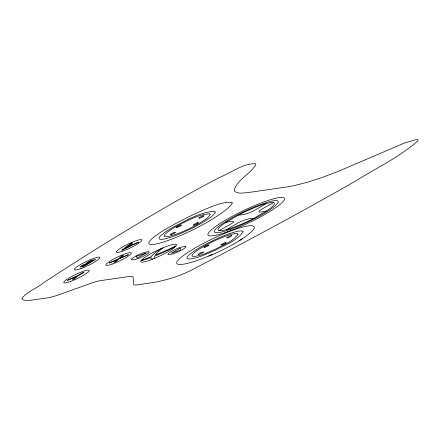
<?xml version="1.0" encoding="UTF-8"?>
<svg xmlns="http://www.w3.org/2000/svg" width="440" height="440" viewBox="0 0 440 440"><rect width="100%" height="100%" fill="white"/><g stroke="black" fill="none" stroke-linecap="round" stroke-linejoin="round"><path stroke-width="0.66" d="M141.246 260.414L140.707 261.553A19.784 3.097 -25.6 0 0 149.892 260.221L154.237 258.528A19.784 3.097 -25.6 0 0 174.229 247.583L175.951 245.955A19.784 3.097 -25.6 0 0 162.96 247.836L158.318 249.893A19.784 3.097 -25.6 0 0 141.246 260.414A70.659 11.055 -25.6 0 0 149.369 257.406L151.36 256.625L151.718 256.08A36.476 5.709 -25.6 0 1 160.666 248.853M242.831 238.42L238.277 241.346A36.625 5.731 -25.6 0 1 230.181 245.977L227.238 247.533A36.625 5.731 -25.6 0 1 214.935 253.462L202.928 258.396A49.511 7.744 -25.6 0 1 176.682 262.933A42.394 6.633 -25.6 0 1 204.523 242.825A42.394 6.633 -25.6 0 1 247.918 225.946A49.511 7.744 -25.6 0 1 242.831 238.42L239.85 240.361M226.05 222.305L238.541 215.066A31.092 4.862 -25.6 0 1 265.81 203.709L270.369 202.691L273.279 202.626A31.092 4.862 -25.6 0 1 266.426 211.024L253.935 218.262A31.092 4.862 -25.6 0 1 226.666 229.62L222.107 230.637L219.197 230.703A31.092 4.862 -25.6 0 1 226.05 222.305C245.031 218.031 222.855 227.964 219.197 230.703M265.81 203.709C257.274 208.582 248.815 214.957 238.541 215.066M226.666 229.62C235.202 224.747 243.661 218.372 253.935 218.262M273.279 202.626C269.615 205.365 247.445 215.298 266.426 211.024M208.846 256.069L212.905 254.353M197.247 222.888L198.066 222.706A2.827 0.44 -25.6 0 1 195.872 224.406A2.827 0.44 -25.6 0 1 193.276 224.989A2.827 0.44 -25.6 0 1 197.247 222.888L198.066 222.706M180.714 225.225L181.17 225.225M175.951 245.955A70.659 11.055 -25.6 0 1 157.971 253.946L155.568 254.936L156.118 254.216A70.659 11.055 -25.6 0 1 162.96 247.836M154.237 258.528A70.659 11.055 -25.6 0 1 154.539 256.658L154.836 256.08L156.788 255.294A36.569 5.72 -25.6 0 0 175.175 246.686M152.735 259.111A36.476 5.709 -25.6 0 1 150.898 257.631L148.258 258.555A36.569 5.72 -25.6 0 1 141.081 260.766M22.027 298.243L22 298.832C23.408 300.872 26.51 300.173 28.672 300.317A130.356 20.394 -25.6 0 0 31.779 300.097L48.18 297.77A36.338 5.687 -25.6 0 0 59.923 294.382L93.132 282.486A31.323 4.901 -25.6 0 1 100.293 280.687L129.162 276.502A31.323 4.901 -25.6 0 1 132.825 276.727L133.172 277.338L133.386 283.993L133.738 284.603A31.323 4.901 -25.6 0 0 137.401 284.829L154.181 282.343A141.389 22.116 -25.6 0 0 158.571 281.474C170.869 278.822 182.936 274.829 193.996 268.769C248.248 240.554 302.17 211.679 355.195 181.22C376.228 168.13 399.163 157.267 417.901 140.91L418 139.761L416.086 139.651L404.349 143.088L337.942 171.496L322.68 177.293L307.703 182.188L293.43 185.785L286.682 186.972L249.942 192.302C245.031 192.615 239.299 194.376 234.839 191.521L234.223 190.119C237.573 179.108 250.239 174.29 255.822 164.632L255.607 163.724C242.99 163.229 231.732 172.579 220.308 177.045C195.916 189.64 172.123 203.346 148.484 217.283C112.992 238.332 77.984 260.194 43.456 282.788C36.889 288.47 27.401 291.275 22.027 298.243M210.194 214.467C208.01 218.878 202.835 220.792 199.001 223.514A25.438 3.977 -25.6 0 1 167.453 236.66A25.438 3.977 -25.6 0 1 175.384 226.941C186.098 221.436 197.12 214.858 209.319 213.741L210.194 214.467M215.309 212.08C212.636 217.465 206.305 219.808 201.625 223.135A31.092 4.862 -25.6 0 1 163.064 239.201A31.092 4.862 -25.6 0 1 172.761 227.321C185.856 220.594 199.326 212.553 214.236 211.184L215.309 212.08M238.018 234.245C232.837 241.769 223.086 244.844 215.369 249.233C208.137 252.203 200.855 256.212 192.891 256.487L192.016 255.761A25.438 3.977 -25.6 0 1 208.72 243.694A25.438 3.977 -25.6 0 1 234.757 233.569L237.144 233.514L238.018 234.245M243.128 231.853C236.792 241.054 224.879 244.805 215.452 250.179C206.613 253.803 197.709 258.698 187.974 259.045L186.901 258.148A31.092 4.862 -25.6 0 1 207.317 243.408A31.092 4.862 -25.6 0 1 239.146 231.028L242.061 230.962L243.128 231.853M232.342 203L230.703 205.381A58.883 9.213 -25.6 0 1 206.877 222.371A42.394 6.633 -25.6 0 1 154.291 244.282A42.394 6.633 -25.6 0 1 167.514 228.08L177.865 222.354A58.883 9.213 -25.6 0 1 211.547 206.685C217.894 204.248 224.571 202.043 231.446 202.252L232.342 203M86.284 263.103L86.345 263.681L82.627 265.194L79.965 266.959L82.995 266.832L95.821 259.408L90.943 260.469L86.284 263.103M199.073 217.894L198.913 218.091A2.827 0.44 -25.6 0 0 200.508 217.861L201.157 217.591A2.827 0.44 -25.6 0 0 203.506 216.31L203.83 216.046A2.827 0.44 -25.6 0 0 201.746 216.348L201.08 216.656A2.827 0.44 -25.6 0 0 199.073 217.894M203.297 252.137L203.132 252.335A2.827 0.44 -25.6 0 1 201.13 253.572L200.464 253.88A2.827 0.44 -25.6 0 1 198.413 254.546L198.231 254.507A2.827 0.44 -25.6 0 1 199.447 253.451A2.827 0.44 -25.6 0 1 202.285 252.159L202.763 252.027A2.827 0.44 -25.6 0 1 203.297 252.137M221.166 244.69L221.007 244.888A2.827 0.44 -25.6 0 0 222.019 244.865L222.602 244.657A2.827 0.44 -25.6 0 0 226.1 242.566A2.827 0.44 -25.6 0 0 222.53 243.788L221.166 244.69M82.269 265.887L82.203 266.31L83.276 266.206L87.549 263.731L85.228 264.336L82.269 265.887M88.022 262.46L87.742 263.115L88.699 263.06L93.379 260.348L90.772 260.964L88.022 262.46M117.134 259.787L114.142 262.322L115.429 262.136L119.394 258.786L128.381 254.689L120.241 258.077L123.382 255.415L122.095 255.596L117.981 259.072L109.329 263.021L117.134 259.787M76.373 276.529L72.573 279.593L73.816 279.416L78.727 275.457L84.084 272.355L82.995 272.514L77.605 275.638L67.425 280.341L76.373 276.529M128.854 245.663L124.63 248.677L131.472 245.284L128.854 245.663M131.434 243.161L121.6 250.157L122.683 249.997L138.55 242.127L133.138 244.453L129.888 244.926L132.611 242.99L131.434 243.161M145.926 253.115L137.154 258.197L136.29 256.416L145.926 253.115M180.043 248.171L171.264 253.253L180.901 249.948L180.043 248.171M180.857 225.192L180.444 225.286A2.827 0.44 -25.6 0 0 177.078 226.82A2.827 0.44 -25.6 0 0 176.473 227.733L176.886 227.639A2.827 0.44 -25.6 0 0 179.68 226.441A2.827 0.44 -25.6 0 0 181.22 225.269L180.857 225.192M204.71 247.418L204.292 247.511A2.827 0.44 -25.6 0 1 205.178 246.428A2.827 0.44 -25.6 0 1 208.681 244.97L208.945 244.959A2.827 0.44 -25.6 0 1 207.801 246.048A2.827 0.44 -25.6 0 1 204.71 247.418M231.622 235.461L231.275 235.51A2.827 0.44 -25.6 0 0 227.964 236.935A2.827 0.44 -25.6 0 0 226.93 238.029L227.271 237.98A2.827 0.44 -25.6 0 0 230.588 236.555A2.827 0.44 -25.6 0 0 231.622 235.461M148.121 251.845L145.497 252.225A8.481 1.326 -25.6 0 0 134.981 256.608A8.481 1.326 -25.6 0 0 132.336 259.848L134.959 259.468A8.481 1.326 -25.6 0 0 145.475 255.085A8.481 1.326 -25.6 0 0 148.121 251.845M184.861 246.516L182.237 246.901A8.481 1.326 -25.6 0 0 171.715 251.279A8.481 1.326 -25.6 0 0 169.076 254.524L171.699 254.139A8.481 1.326 -25.6 0 0 182.215 249.761A8.481 1.326 -25.6 0 0 184.861 246.516M80.872 268.582A14.13 2.211 -25.6 0 0 99.869 257.576A14.13 2.211 -25.6 0 0 80.526 264.506A14.13 2.211 -25.6 0 0 80.872 268.582M70.29 281.54A14.13 2.211 -25.6 0 0 89.287 270.54A14.13 2.211 -25.6 0 0 69.949 277.47A14.13 2.211 -25.6 0 0 70.29 281.54M122.936 251.053A14.13 2.211 -25.6 0 0 141.933 240.048A14.13 2.211 -25.6 0 0 122.595 246.978A14.13 2.211 -25.6 0 0 122.936 251.053M112.36 264.011A14.13 2.211 -25.6 0 0 131.357 253.011A14.13 2.211 -25.6 0 0 112.019 259.941A14.13 2.211 -25.6 0 0 112.36 264.011M171.413 234.586A2.827 0.44 -25.6 0 0 175.472 232.364A2.827 0.44 -25.6 0 0 171.919 233.508A2.827 0.44 -25.6 0 0 171.413 234.586M230.692 229.229A35.327 5.528 -25.6 0 0 278.185 201.724A35.327 5.528 -25.6 0 0 229.834 219.043A35.327 5.528 -25.6 0 0 230.692 229.229M227.585 231.743A42.394 6.633 -25.6 0 0 284.576 198.732A42.394 6.633 -25.6 0 0 226.556 219.516A42.394 6.633 -25.6 0 0 227.585 231.743"/></g></svg>
